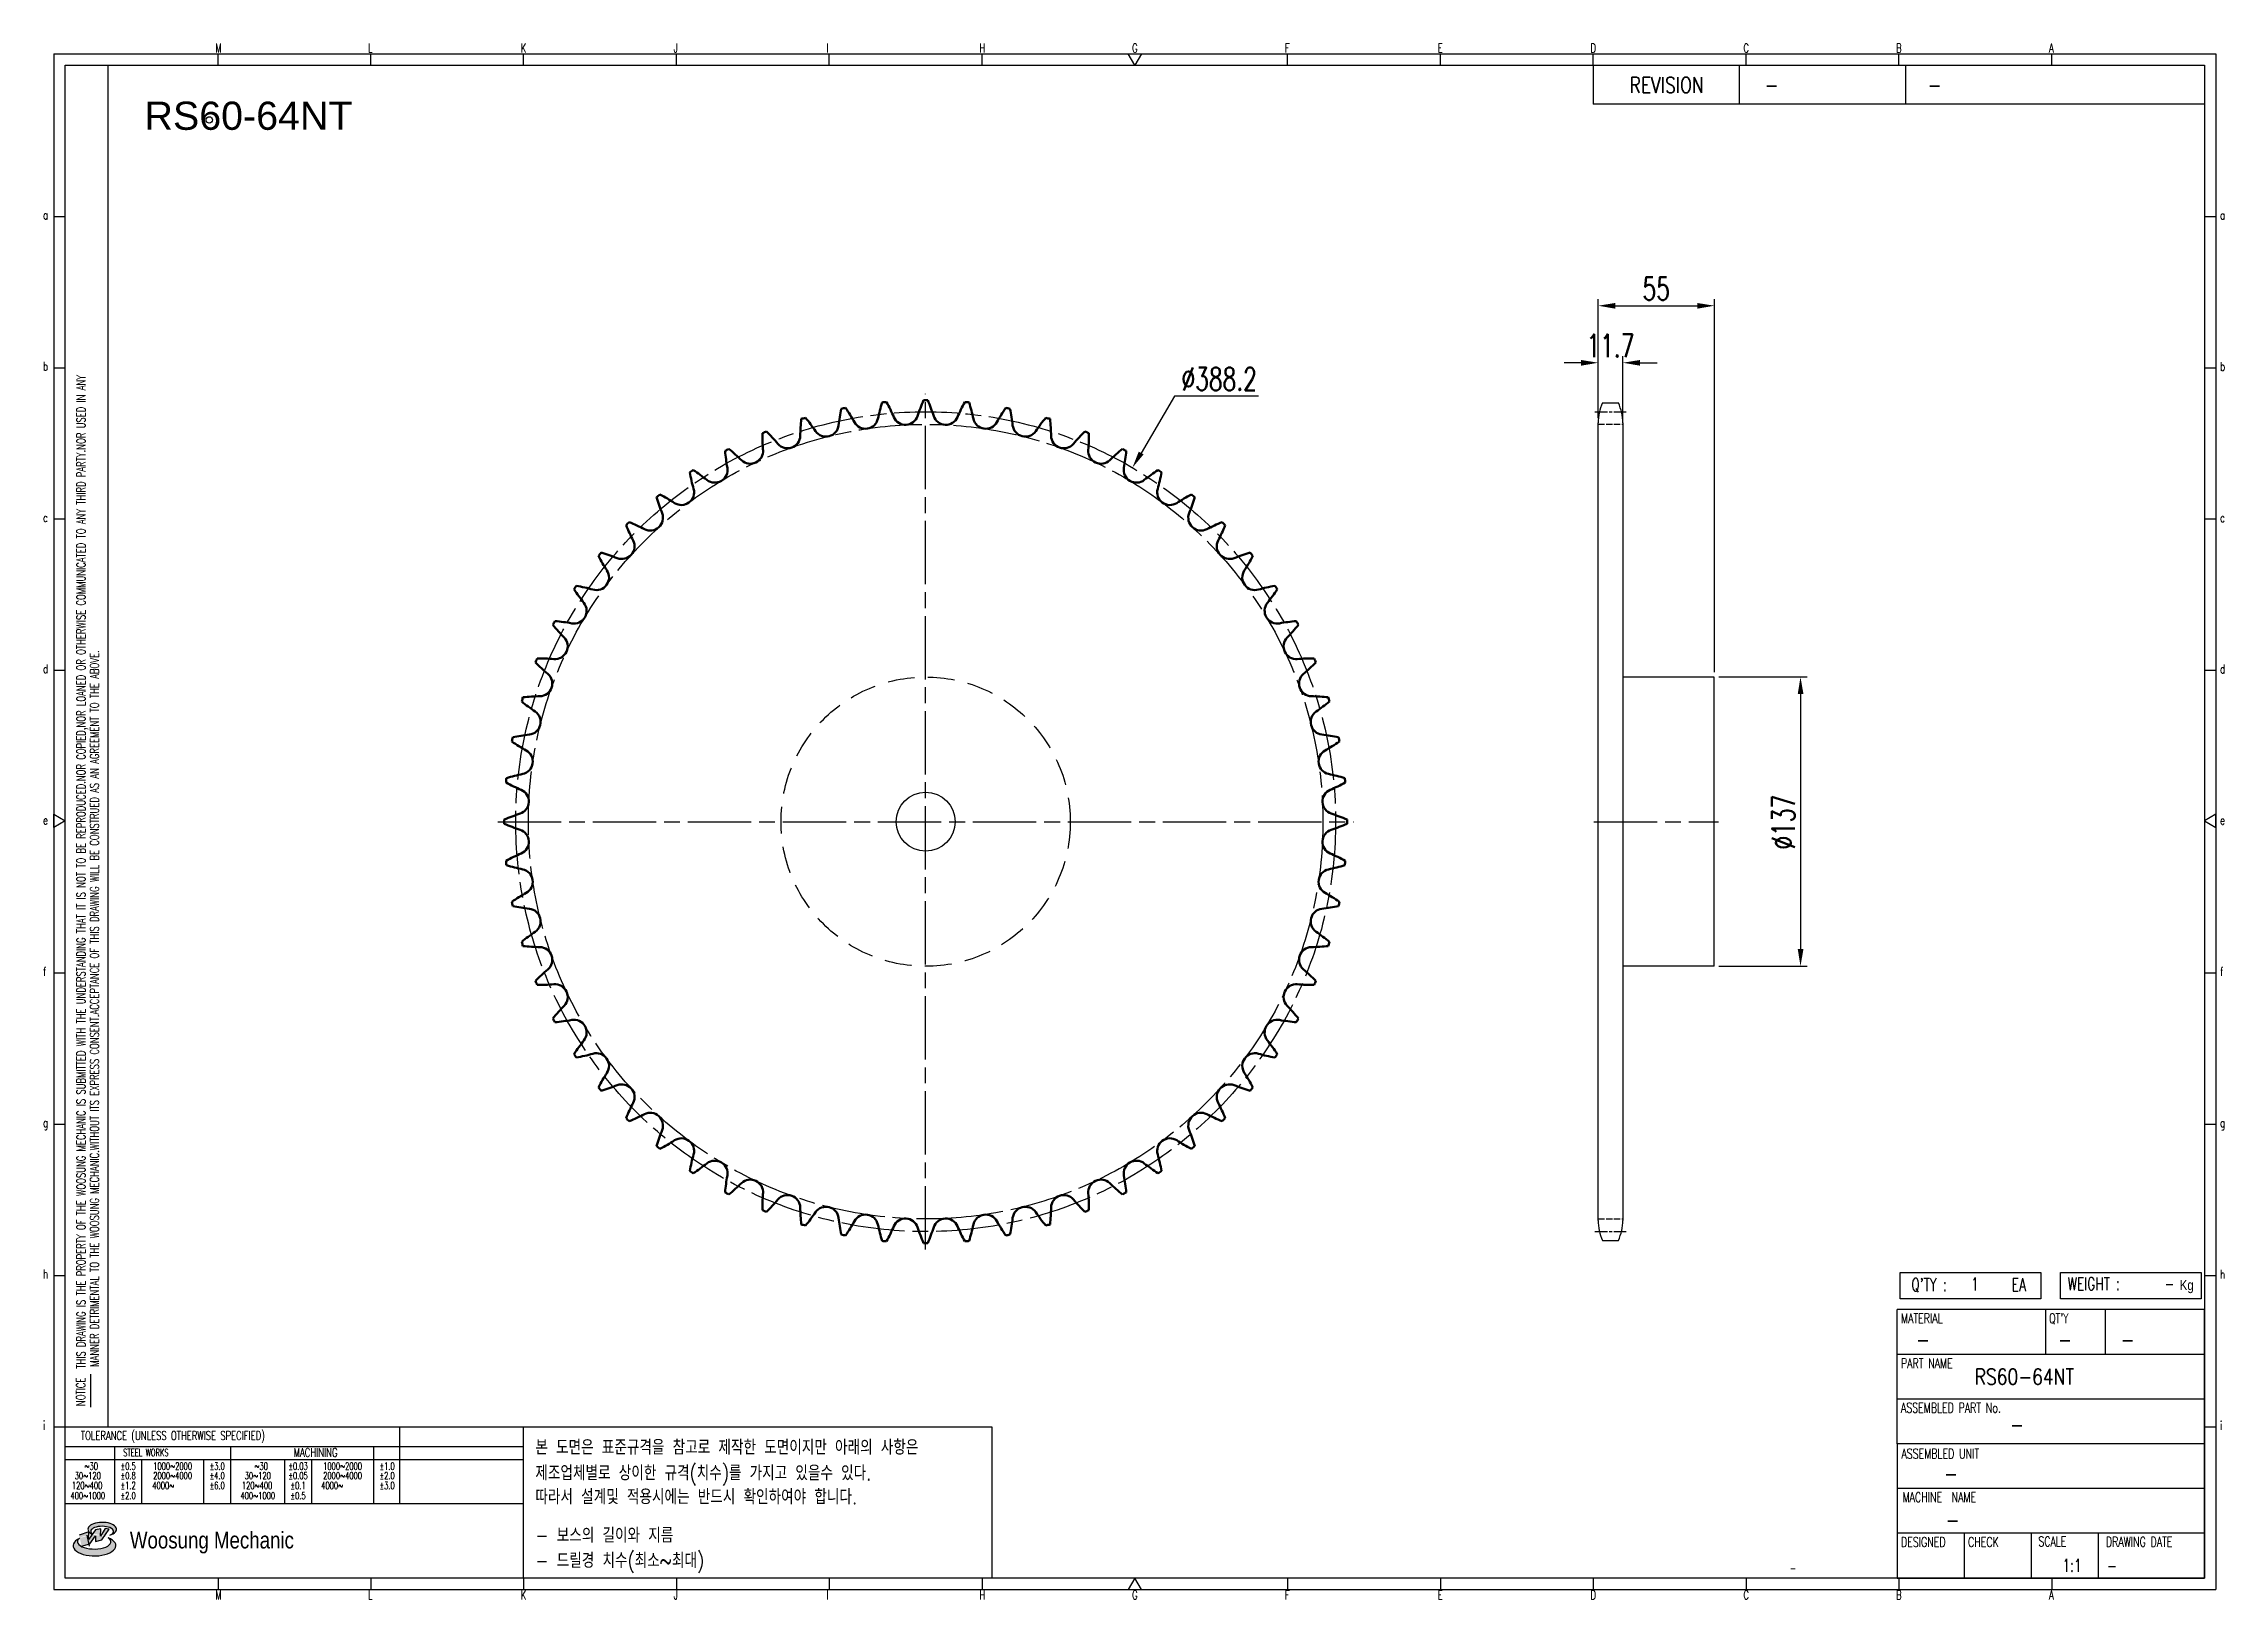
# Model space of a CAD drawing. Header units: millimetres. Extents: x 24038 to 25071, y 27 to 764.
import ezdxf
from ezdxf.enums import TextEntityAlignment as Align

# ---------------------------------------------------------------- set-up
doc = ezdxf.new("R2010")
doc.units = ezdxf.units.MM
for name, pattern in [('AM_ISO02W050', [7.5, 6, -1.5]), ('AM_ISO02W050x2', [3.75, 3, -0.75]), ('AM_ISO08W050', [18, 12, -1.5, 3, -1.5]), ('AM_ISO08W050x2', [9, 6, -0.75, 1.5, -0.75]), ('HIDDEN', [9.525, 6.35, -3.175])]:
    doc.linetypes.add(name, pattern=pattern)
for name, color, linetype, lineweight in [('AM_0N', 7, 'Continuous', 50), ('AM_3N', 6, 'AM_ISO02W050', 25), ('AM_7N', 4, 'AM_ISO08W050', 25)]:
    doc.layers.add(name, color=color, linetype=linetype, lineweight=lineweight)
for name, color, linetype in [('HL', 2, 'HIDDEN'), ('S-DIM', 7, 'Continuous'), ('TITLE', 7, 'Continuous'), ('도면레이아웃', 7, 'Continuous')]:
    doc.layers.add(name, color=color, linetype=linetype)
doc.styles.add('HAN', font='ROMANS.shx', dxfattribs={"width": 0.7, "bigfont": 'whgtxt.shx'})
doc.styles.add('HKD_ST2', font='romans.shx', dxfattribs={"width": 0.7, "height": 4, "bigfont": '@extfont2.shx'})
doc.styles.add('HSG', font='SIMPLEX.shx', dxfattribs={"width": 0.7, "bigfont": 'HSG.shx'})
doc.styles.add('ROMANS', font='romans.shx', dxfattribs={"width": 0.7, "bigfont": 'whgtxt.shx'})
doc.styles.add('SLDTEXTSTYLE4', font='arial.ttf', dxfattribs={"width": 0.8})
doc.styles.get("Standard").update_dxf_attribs({"font": 'arial.ttf'})
doc.dimstyles.new('APP23', dxfattribs={"dimscale": 4.5, "dimtxt": 2.4, "dimasz": 1.8, "dimexe": 0.7, "dimexo": 0.5, "dimgap": 0.6, "dimtad": 1, "dimtoh": 1, "dimdec": 1, "dimrnd": 0.01, "dimzin": 9, "dimdsep": 46, "dimtxsty": 'HSG', "dimcen": 0, "dimclrd": 1, "dimclre": 1, "dimclrt": 256, "dimazin": 2, "dimtp": 1, "dimtm": 1, "dimtfac": 0.5, "dimtdec": 1, "dimtix": 1, "dimtofl": 0, "dimtmove": 0, "dimatfit": 3, "dimfxl": 0, "dimtvp": 1, "dimtolj": 2, "dimlwd": -1, "dimlwe": -1, "dimarcsym": 0})

# ---------------------------------------------------------------- blocks, each defined once
blk = doc.blocks.new('SUYWSHJH')
at = {"layer": '도면레이아웃'}
h = blk.add_hatch(color=10, dxfattribs=at)
h.paths.add_polyline_path([(1.544, 35.177), (1.554, 34.966), (1.779, 35.034), (2.054, 35.422), (1.908, 35.446), (1.728, 35.167), (1.741, 35.439), (1.547, 35.405), (1.292, 35.041), (1.295, 35.33), (0.943, 35.208), (1.03, 34.8), (1.336, 34.885)])
edge = h.paths.add_edge_path()
edge.add_ellipse((1.795, 35.421), major_axis=(-0.53, 0), ratio=0.487785, start_angle=122.36065, end_angle=403.39574)
edge.add_line((1.411, 35.244), (1.419, 35.261))
edge.add_ellipse((1.798, 35.344), major_axis=(-0.423, 0), ratio=0.444396, start_angle=131.58977, end_angle=386.19408, ccw=False)
edge = h.paths.add_edge_path()
edge.add_ellipse((1.512, 34.815), major_axis=(-0.793, 0), ratio=0.480113, start_angle=314.67633, end_angle=590.85213)
edge.add_ellipse((1.501, 34.958), major_axis=(-0.62, 0), ratio=0.43311, start_angle=331.7024, end_angle=574.42495, ccw=False)
for p, q in [((0, 90.118), (80.15, 90.118)), ((0, 90.118), (0, 33.191)), ((6.089, 89.693), (6.089, 90.118)), ((11.753, 89.693), (11.753, 90.118)), ((17.418, 89.693), (17.418, 90.118)), ((23.082, 89.693), (23.082, 90.118)), ((28.746, 89.693), (28.746, 90.118)), ((34.411, 89.693), (34.411, 90.118)), ((45.739, 89.693), (45.739, 90.118)), ((51.404, 89.693), (51.404, 90.118)), ((57.068, 89.693), (57.068, 90.118)), ((62.732, 89.693), (62.732, 90.118)), ((68.397, 89.693), (68.397, 90.118)), ((74.061, 89.693), (74.061, 90.118)), ((80.15, 90.118), (80.15, 33.191)), ((0, 84.085), (0.425, 84.085)), ((79.725, 84.085), (80.15, 84.085)), ((0, 78.478), (0.425, 78.478)), ((79.725, 78.478), (80.15, 78.478)), ((0, 72.87), (0.425, 72.87)), ((79.725, 72.87), (80.15, 72.87)), ((0, 67.262), (0.425, 67.262)), ((79.725, 67.262), (80.15, 67.262)), ((0, 56.047), (0.425, 56.047)), ((79.725, 56.047), (80.15, 56.047)), ((0, 50.439), (0.425, 50.439)), ((79.725, 50.439), (80.15, 50.439)), ((0, 44.832), (0.425, 44.832)), ((79.725, 44.832), (80.15, 44.832)), ((1.377, 39.947), (1.377, 41.174)), ((0, 39.224), (0.425, 39.224)), ((79.725, 39.224), (80.15, 39.224)), ((0, 33.191), (80.15, 33.191)), ((6.089, 33.616), (6.089, 33.191)), ((11.753, 33.616), (11.753, 33.191)), ((17.418, 33.616), (17.418, 33.191)), ((23.082, 33.616), (23.082, 33.191)), ((28.746, 33.616), (28.746, 33.191)), ((34.411, 33.616), (34.411, 33.191)), ((45.739, 33.616), (45.739, 33.191)), ((51.404, 33.616), (51.404, 33.191)), ((57.068, 33.616), (57.068, 33.191)), ((62.732, 33.616), (62.732, 33.191)), ((68.397, 33.616), (68.397, 33.191)), ((74.061, 33.616), (74.061, 33.191))]:
    blk.add_line(p, q)
at = {"color": 2}
for p, q in [((2.017, 39.224), (2.017, 89.693)), ((0.425, 39.224), (17.418, 39.224)), ((12.816, 39.224), (12.816, 36.382)), ((17.418, 33.616), (17.418, 39.224)), ((0.425, 38.487), (17.418, 38.487)), ((0.425, 38.012), (17.418, 38.012)), ((2.257, 38.487), (2.257, 36.382)), ((3.257, 38.012), (3.257, 36.382)), ((5.557, 38.012), (5.557, 36.382)), ((6.557, 38.5), (6.557, 36.382)), ((8.557, 38.012), (8.557, 36.382)), ((9.557, 38.026), (9.557, 36.382)), ((11.857, 38.487), (11.857, 36.382)), ((0.425, 36.382), (17.418, 36.382))]:
    blk.add_line(p, q, dxfattribs=at)
at = {"color": 6, "ltscale": 0.5}
for p, q in [((57.068, 89.693), (57.068, 88.246)), ((62.47, 89.693), (62.47, 88.246)), ((68.635, 89.693), (68.635, 88.246)), ((79.725, 88.246), (57.068, 88.246)), ((68.336, 38.59), (68.336, 43.563)), ((79.725, 43.563), (68.336, 43.563)), ((73.827, 43.563), (73.827, 41.905)), ((76.037, 43.563), (76.037, 41.905)), ((79.725, 38.59), (79.725, 43.563)), ((79.725, 41.905), (68.336, 41.905)), ((79.725, 40.248), (68.336, 40.248)), ((68.336, 38.59), (68.336, 33.616)), ((79.725, 38.59), (68.336, 38.59)), ((79.725, 33.616), (79.725, 38.59)), ((79.725, 36.932), (68.336, 36.932)), ((79.725, 35.274), (68.336, 35.274)), ((70.822, 33.616), (70.822, 35.274)), ((73.309, 33.616), (73.309, 35.274)), ((75.796, 33.616), (75.796, 35.274)), ((68.336, 33.616), (79.725, 33.616))]:
    blk.add_line(p, q, dxfattribs=at)
for points in [[(40.075, 89.693), (39.83, 90.118), (40.32, 90.118)], [(0.425, 89.693), (79.725, 89.693), (79.725, 33.616), (0.425, 33.616)], [(0.425, 61.679), (0, 61.433), (0, 61.924)], [(79.725, 61.679), (80.15, 61.433), (80.15, 61.924)], [(40.075, 33.616), (39.83, 33.191), (40.32, 33.191)]]:
    blk.add_lwpolyline(points, close=True)
at = {"layer": 'TITLE', "color": 20}
for p, q in [((68.449, 43.961), (68.449, 44.936)), ((68.449, 44.936), (73.654, 44.936)), ((73.654, 44.936), (73.654, 43.961)), ((74.39, 43.961), (74.39, 44.936)), ((74.39, 44.936), (79.595, 44.936)), ((79.595, 44.936), (79.595, 43.961)), ((73.654, 43.961), (68.449, 43.961)), ((79.595, 43.961), (74.39, 43.961))]:
    blk.add_line(p, q, dxfattribs=at)
at = {"layer": '도면레이아웃'}
for p, q in [((1.295, 35.33), (0.943, 35.208)), ((1.03, 34.8), (1.336, 34.885)), ((1.224, 35.208), (1.311, 34.8)), ((1.224, 35.208), (1.224, 35.208)), ((1.547, 35.405), (1.292, 35.041)), ((1.292, 35.041), (1.295, 35.33)), ((1.336, 34.885), (1.544, 35.177)), ((1.419, 35.261), (1.411, 35.244)), ((1.544, 35.177), (1.554, 34.966)), ((1.741, 35.439), (1.547, 35.405)), ((1.554, 34.966), (1.779, 35.034)), ((1.908, 35.446), (1.728, 35.167)), ((1.728, 35.167), (1.741, 35.439)), ((1.779, 35.034), (2.054, 35.422)), ((2.054, 35.422), (1.908, 35.446))]:
    blk.add_line(p, q, dxfattribs=at)
for centre, major_axis, ratio, start_param, end_param in [((1.795, 35.421), (-0.53, 0), 0.487785, 2.135596, 7.040584), ((1.512, 34.815), (-0.793, 0), 0.480113, 5.492138, 10.312315), ((1.501, 34.958), (-0.62, 0), 0.43311, 5.789299, 10.025607), ((1.798, 35.344), (-0.423, 0), 0.444396, 2.296675, 6.740358)]:
    blk.add_ellipse(centre, major_axis=major_axis, ratio=ratio, start_param=start_param, end_param=end_param, dxfattribs=at)
at = {"color": 4, "style": 'HKD_ST2', "width": 0.7}
for s, p in [('M', (5.988, 90.164)), ('L', (11.652, 90.164)), ('K', (17.316, 90.164)), ('J', (22.981, 90.164)), ('I', (28.645, 90.164)), ('H', (34.309, 90.164)), ('G', (39.974, 90.164)), ('F', (45.638, 90.164)), ('E', (51.302, 90.164)), ('D', (56.967, 90.164)), ('C', (62.631, 90.164)), ('B', (68.295, 90.164)), ('A', (73.96, 90.164)), ('a', (-0.395, 83.976)), ('a', (80.305, 83.97)), ('b', (-0.395, 78.368)), ('b', (80.305, 78.362)), ('c', (-0.395, 72.76)), ('c', (80.305, 72.754)), ('d', (-0.395, 67.153)), ('d', (80.305, 67.147)), ('e', (-0.395, 61.545)), ('e', (80.305, 61.539)), ('f', (-0.395, 55.937)), ('f', (80.305, 55.931)), ('g', (-0.395, 50.33)), ('g', (80.305, 50.324)), ('h', (-0.395, 44.722)), ('h', (80.305, 44.716)), ('i', (-0.395, 39.114)), ('i', (80.305, 39.108)), ('M', (5.988, 32.824)), ('L', (11.652, 32.824)), ('K', (17.316, 32.824)), ('J', (22.981, 32.824)), ('I', (28.645, 32.824)), ('H', (34.309, 32.824)), ('G', (39.974, 32.824)), ('F', (45.638, 32.824)), ('E', (51.302, 32.824)), ('D', (56.967, 32.824)), ('C', (62.631, 32.824)), ('B', (68.295, 32.824)), ('A', (73.96, 32.824))]:
    blk.add_text(s, height=0.326, dxfattribs=at).set_placement(p)
for s, height, style, width, p in [('REVISION', 0.5806, 'HAN', 0.8, (58.415, 88.664)), ('-', 0.581, 'HAN', 0.8, (63.426, 88.664)), ('-', 0.581, 'HAN', 0.8, (69.468, 88.664)), ("Q'TY : ", 0.4746, 'HKD_ST2', 0.7, (68.857, 44.253)), ('1', 0.475, 'HKD_ST2', 0.7, (71.071, 44.275)), ('EA', 0.4746, 'HKD_ST2', 0.7, (72.578, 44.253)), ('WEIGHT : ', 0.4746, 'HKD_ST2', 0.7, (74.65, 44.286)), ('-', 0.581, 'HAN', 0.8, (69.029, 42.157)), ('-', 0.581, 'HAN', 0.8, (74.289, 42.157)), ('-', 0.581, 'HAN', 0.8, (76.623, 42.157)), ('-', 0.581, 'HAN', 0.8, (72.515, 39.013)), ('-', 0.581, 'HAN', 0.8, (70.067, 37.189)), ('-', 0.581, 'HAN', 0.8, (70.126, 35.48)), ('1:1', 0.4746, 'HKD_ST2', 0.7, (74.458, 33.848)), ('-', 0.475, 'HKD_ST2', 0.7, (76.112, 33.837))]:
    blk.add_text(s, height=height, dxfattribs=dict(style=style, width=width)).set_placement(p)
at = {"color": 6, "style": 'HKD_ST2', "width": 0.7}
for s, p in [(' THIS DRAWING IS THE PROPERTY OF THE WOOSUNG MECHANIC IS SUBMITTED WITH THE UNDERSTANDING THAT IT IS NOT TO BE REPRODUCED.NOR COPIED,NOR LOANED OR OTHERWISE COMMUNICATED TO ANY THIRD PARTY.NOR USED IN ANY', (1.173, 41.217)), ('MANNER DETRIMENTAL TO THE WOOSUNG MECHANIC.WITHOUT ITS EXPRESS CONSENT.ACCEPTANCE OF THIS DRAWING WILL BE CONSTRUED AS AN AGREEMENT TO THE ABOVE.', (1.672, 41.447))]:
    blk.add_text(s, height=0.326266, rotation=90, dxfattribs=at).set_placement(p)
at = {"style": 'HKD_ST2', "width": 0.7}
blk.add_text('-', height=0.475, dxfattribs=at).set_placement((78.613, 44.286), align=Align.RIGHT)
at = {"color": 4, "style": 'HKD_ST2', "width": 0.7}
for s, height, p in [('MATERIAL', 0.3651, (68.474, 43.425)), ("QT'Y", 0.3651, (73.965, 43.425)), ('PART NAME', 0.3651, (68.474, 41.756)), ('ASSEMBLED PART No.', 0.36511, (68.474, 40.109)), ('ASSEMBLED UNIT', 0.36511, (68.49, 38.408)), ('MACHINE  NAME', 0.36511, (68.532, 36.794)), ('DESIGNED', 0.3651, (68.474, 35.136)), ('CHECK', 0.3651, (70.961, 35.136)), ('SCALE', 0.3651, (73.566, 35.153)), ('DRAWING DATE', 0.36511, (76.071, 35.141))]:
    blk.add_text(s, height=height, dxfattribs=at).set_placement(p, align=Align.TOP_LEFT)
at = {"style": 'HKD_ST2', "width": 0.7}
blk.add_text('NOTICE', height=0.3263, rotation=90, dxfattribs=at).set_placement((1.163, 39.988))
for s, height, style, width, p in [('TOLERANCE (UNLESS OTHERWISE SPECIFIED)', 0.32627, 'HKD_ST2', 0.7, (4.417, 38.896)), ('-', 0.326, 'ROMANS', 0.65, (64.469, 33.975))]:
    blk.add_text(s, height=height, dxfattribs=dict(style=style, width=width)).set_placement(p, align=Align.MIDDLE_CENTER)
at = {"color": 4, "style": 'HKD_ST2', "width": 0.7}
for s, height, p in [('STEEL WORKS', 0.26101, (3.416, 38.268)), ('MACHINING', 0.3263, (9.707, 38.27)), ('%%P0.5', 0.261, (2.757, 37.762)), ('%%P0.8', 0.261, (2.757, 37.411)), ('%%P3.0', 0.261, (6.057, 37.762)), ('%%P4.0', 0.261, (6.057, 37.411)), ('%%P0.03', 0.261, (9.057, 37.762)), ('%%P0.05', 0.261, (9.057, 37.411)), ('%%P1.0', 0.261, (12.357, 37.762)), ('%%P2.0', 0.261, (12.357, 37.411)), ('%%P1.2', 0.261, (2.757, 37.045)), ('%%P2.0', 0.261, (2.757, 36.67)), ('%%P6.0', 0.261, (6.057, 37.045)), ('%%P0.1', 0.261, (9.057, 37.045)), ('%%P0.5', 0.261, (9.057, 36.67)), ('%%P3.0', 0.261, (12.357, 37.045))]:
    blk.add_text(s, height=height, dxfattribs=at).set_placement(p, align=Align.MIDDLE)
for s, height, p in [('30%%126120', 0.261, (1.263, 37.411)), ('%%12630', 0.261, (1.389, 37.762)), ('2000%%1264000', 0.26101, (4.407, 37.411)), ('1000%%1262000', 0.26101, (4.407, 37.762)), ('30%%126120', 0.261, (7.563, 37.411)), ('%%12630', 0.261, (7.689, 37.762)), ('2000%%1264000', 0.26101, (10.707, 37.411)), ('1000%%1262000', 0.26101, (10.707, 37.762)), ('400%%1261000', 0.26101, (1.263, 36.67)), ('120%%126400', 0.26101, (1.237, 37.045)), ('4000%%126', 0.261, (4.061, 37.045)), ('400%%1261000', 0.26101, (7.563, 36.67)), ('120%%126400', 0.26101, (7.537, 37.045)), ('4000%%126', 0.261, (10.321, 37.045))]:
    blk.add_text(s, height=height, dxfattribs=at).set_placement(p, align=Align.MIDDLE_CENTER)
at = {"color": 1, "style": 'SLDTEXTSTYLE4', "width": 0.8}
blk.add_text('Woosung Mechanic', height=0.61957, dxfattribs=at).set_placement((2.822, 34.711))
at = {"layer": 'TITLE', "width": 0.8}
blk.add_text('Kg', height=0.3789, dxfattribs=at).set_placement((78.807, 44.286))
blk = doc.blocks.new('*D2')
at = {"layer": 'Defpoints', "color": 0, "transparency": 16777216}
for p in [(24553.7, 562.9), (24357.8, 227.7)]:
    blk.add_point(p, dxfattribs=at)
at = {"layer": 'S-DIM', "color": 1, "transparency": 16777216}
for p, q in [((24573.6, 596.8), (24557.8, 569.8)), ((24613.4, 596.8), (24573.6, 596.8))]:
    blk.add_line(p, q, dxfattribs=at)
blk.add_solid([(24556.7, 570.5), (24559, 569.2), (24553.7, 562.9)], dxfattribs=at)
at = {"layer": 'S-DIM', "transparency": 16777216, "insert": (24594.8, 604.9), "char_height": 10.8, "attachment_point": 5, "style": 'HSG'}
blk.add_mtext('\\A2;∅388.2', dxfattribs=at)
blk = doc.blocks.new('*D3')
at = {"layer": 'Defpoints', "color": 0, "transparency": 16777216}
for p in [(24786, 612.6), (24774.3, 584.1), (24786, 583.4)]:
    blk.add_point(p, dxfattribs=at)
at = {"layer": 'S-DIM', "color": 1, "transparency": 16777216}
for p, q in [((24766.2, 612.6), (24758.1, 612.6)), ((24774.3, 586.3), (24774.3, 615.7)), ((24786, 585.7), (24786, 615.7)), ((24794.1, 612.6), (24802.2, 612.6))]:
    blk.add_line(p, q, dxfattribs=at)
for points in [[(24766.2, 613.9), (24766.2, 611.2), (24774.3, 612.6)], [(24794.1, 613.9), (24794.1, 611.2), (24786, 612.6)]]:
    blk.add_solid(points, dxfattribs=at)
at = {"layer": 'S-DIM', "transparency": 16777216, "insert": (24780.1, 620.7), "char_height": 10.8, "attachment_point": 5, "style": 'HSG'}
blk.add_mtext('\\A2;11.7', dxfattribs=at)
blk = doc.blocks.new('*D4')
at = {"layer": 'Defpoints', "color": 0, "transparency": 16777216}
for p in [(24829.3, 639.6), (24774.3, 584.1), (24829.3, 463.8)]:
    blk.add_point(p, dxfattribs=at)
at = {"layer": 'S-DIM', "color": 1, "transparency": 16777216}
for p, q in [((24774.3, 586.3), (24774.3, 642.7)), ((24829.3, 466), (24829.3, 642.7)), ((24782.4, 639.6), (24821.2, 639.6))]:
    blk.add_line(p, q, dxfattribs=at)
for points in [[(24782.4, 640.9), (24782.4, 638.2), (24774.3, 639.6)], [(24821.2, 640.9), (24821.2, 638.2), (24829.3, 639.6)]]:
    blk.add_solid(points, dxfattribs=at)
at = {"layer": 'S-DIM', "transparency": 16777216, "insert": (24801.8, 647.7), "char_height": 10.8, "attachment_point": 5, "style": 'HSG'}
blk.add_mtext('\\A2;55', dxfattribs=at)
blk = doc.blocks.new('*D5')
at = {"layer": 'Defpoints', "color": 0, "transparency": 16777216}
for p in [(24829.3, 463.8), (24829.3, 326.8), (24870.1, 326.8)]:
    blk.add_point(p, dxfattribs=at)
at = {"layer": 'S-DIM', "color": 1, "transparency": 16777216}
for p, q in [((24831.5, 463.8), (24873.3, 463.8)), ((24870.1, 455.7), (24870.1, 334.9)), ((24831.5, 326.8), (24873.3, 326.8))]:
    blk.add_line(p, q, dxfattribs=at)
for points in [[(24868.8, 455.7), (24871.5, 455.7), (24870.1, 463.8)], [(24868.8, 334.9), (24871.5, 334.9), (24870.1, 326.8)]]:
    blk.add_solid(points, dxfattribs=at)
at = {"layer": 'S-DIM', "transparency": 16777216, "insert": (24862, 395), "char_height": 10.8, "attachment_point": 5, "rotation": 90, "style": 'HSG'}
blk.add_mtext('\\A2;%%c137', dxfattribs=at)

msp = doc.modelspace()

# ---------------------------------------------------------------- linework, layer by layer
for p, q in [((24776.34, 593.59), (24783.87, 593.59)), ((24774.25, 206.44), (24774.25, 584.09)), ((24785.95, 584.09), (24785.95, 206.44)), ((24829.25, 463.76), (24785.95, 463.76)), ((24829.25, 326.76), (24829.25, 463.76)), ((24829.25, 326.76), (24785.95, 326.76)), ((24776.34, 196.94), (24783.87, 196.94))]:
    msp.add_line(p, q)
at = {"color": 4}
msp.add_lwpolyline([(24265.38, 108.73), (24487.18, 108.73), (24487.18, 37.08), (24265.38, 37.08)], close=True, dxfattribs=at)
for centre, radius in [((24116.51, 727.56), 1.54), ((24455.78, 395.26), 14)]:
    msp.add_circle(centre, radius)
for centre, start, end in [((24796.95, 584.09), 155.25994, 180), ((24763.25, 584.09), 0, 24.74006), ((24796.95, 206.44), 180, 204.74006), ((24763.25, 206.44), 335.25994, 0)]:
    msp.add_arc(centre, 22.7, start, end)
at = {"layer": 'AM_0N'}
for centre, radius, start, end in [((24508.26, 572.02), 94.33, 168.49961, 173.35937), ((24455.78, 395.26), 199.6, 100.95531, 101.54469), ((24339.64, 538.48), 94.33, 29.14062, 34.00039), ((24525.34, 566.02), 94.33, 162.87461, 167.73437), ((24455.78, 395.26), 199.6, 95.33031, 95.91969), ((24354.24, 549.17), 94.33, 23.51562, 28.37539), ((24541.74, 558.38), 94.33, 157.24961, 162.10937), ((24455.78, 395.26), 199.6, 89.70531, 90.29469), ((24369.82, 558.38), 94.33, 17.89063, 22.75039), ((24557.31, 549.17), 94.33, 151.62461, 156.48438), ((24455.78, 395.26), 199.6, 84.08031, 84.66969), ((24386.22, 566.02), 94.33, 12.26563, 17.12539), ((24571.91, 538.48), 94.33, 145.99961, 150.85938), ((24455.78, 395.26), 199.6, 78.45531, 79.04469), ((24403.29, 572.02), 94.33, 6.64063, 11.50039), ((24455.78, 395.26), 199.6, 112.20531, 112.79469), ((24472.77, 578.86), 94.33, 179.74961, 184.60937), ((24313.94, 513.07), 94.33, 40.39063, 45.25039), ((24490.69, 576.31), 94.33, 174.12461, 178.98438), ((24455.78, 395.26), 199.6, 106.58031, 107.16969), ((24326.17, 526.41), 94.33, 34.76562, 39.62539), ((24408.6, 583.62), 6.01, 214.76562, 353.35937), ((24427.29, 587.34), 6.01, 209.14062, 347.73437), ((24446.25, 589.21), 6.01, 203.51562, 342.10937), ((24465.31, 589.21), 6.01, 197.89063, 336.48438), ((24484.27, 587.34), 6.01, 192.26563, 330.85938), ((24502.96, 583.62), 6.01, 186.64063, 325.23438), ((24585.39, 526.41), 94.33, 140.37461, 145.23438), ((24455.78, 395.26), 199.6, 72.83031, 73.41969), ((24420.87, 576.31), 94.33, 1.01562, 5.87539), ((24597.62, 513.07), 94.33, 134.74961, 139.60937), ((24455.78, 395.26), 199.6, 67.20531, 67.79469), ((24438.78, 578.86), 94.33, 355.39063, 0.25039), ((24455.78, 395.26), 199.6, 117.83031, 118.41969), ((24454.69, 579.64), 94.33, 185.37461, 190.23437), ((24303.07, 498.6), 94.33, 46.01562, 50.87539), ((24372.76, 570.8), 6.01, 226.01562, 4.60937), ((24390.36, 578.09), 6.01, 220.39063, 358.98438), ((24521.19, 578.09), 6.01, 181.01562, 319.60937), ((24538.8, 570.8), 6.01, 175.39063, 313.98438), ((24608.48, 498.6), 94.33, 129.12461, 133.98438), ((24455.78, 395.26), 199.6, 61.58031, 62.16969), ((24456.86, 579.64), 94.33, 349.76563, 354.62539), ((24455.78, 395.26), 199.6, 123.45531, 124.04469), ((24436.63, 578.65), 94.33, 190.99961, 195.85938), ((24293.68, 483.13), 94.33, 51.64063, 56.50039), ((24355.95, 561.82), 6.01, 231.64063, 10.23437), ((24555.61, 561.82), 6.01, 169.76563, 308.35937), ((24617.88, 483.13), 94.33, 123.49961, 128.35937), ((24474.93, 578.65), 94.33, 344.14062, 349.00039), ((24455.78, 395.26), 199.6, 55.95531, 56.54469), ((24455.78, 395.26), 199.6, 129.08031, 129.66969), ((24418.74, 575.89), 94.33, 196.62461, 201.48438), ((24285.85, 466.82), 94.33, 57.26563, 62.12539), ((24340.11, 551.23), 6.01, 237.26563, 15.85938), ((24571.45, 551.23), 6.01, 164.14062, 302.73437), ((24625.71, 466.82), 94.33, 117.87461, 122.73437), ((24492.81, 575.89), 94.33, 338.51562, 343.37539), ((24455.78, 395.26), 199.6, 50.33031, 50.91969), ((24455.78, 395.26), 199.6, 134.70531, 135.29469), ((24279.65, 449.82), 94.33, 62.89063, 67.75039), ((24325.37, 539.14), 6.01, 242.89063, 21.48438), ((24586.18, 539.14), 6.01, 158.51562, 297.10937), ((24631.91, 449.82), 94.33, 112.24961, 117.10937), ((24455.78, 395.26), 199.6, 44.70531, 45.29469), ((24311.9, 525.67), 6.01, 248.51562, 27.10937), ((24401.22, 571.39), 94.33, 202.24961, 207.10937), ((24599.65, 525.67), 6.01, 152.89063, 291.48438), ((24510.34, 571.39), 94.33, 332.89063, 337.75039), ((24455.78, 395.26), 199.6, 140.33031, 140.91969), ((24384.22, 565.19), 94.33, 207.87461, 212.73437), ((24275.15, 432.3), 94.33, 68.51562, 73.37539), ((24636.4, 432.3), 94.33, 106.62461, 111.48438), ((24527.34, 565.19), 94.33, 327.26563, 332.12539), ((24455.78, 395.26), 199.6, 39.08031, 39.66969), ((24455.78, 395.26), 199.6, 145.95531, 146.54469), ((24272.39, 414.41), 94.33, 74.14063, 79.00039), ((24299.81, 510.94), 6.01, 254.14063, 32.73437), ((24611.74, 510.94), 6.01, 147.26563, 285.85937), ((24639.16, 414.41), 94.33, 100.99961, 105.85937), ((24455.78, 395.26), 199.6, 33.45531, 34.04469), ((24289.22, 495.09), 6.01, 259.76562, 38.35937), ((24367.91, 557.36), 94.33, 213.49961, 218.35937), ((24622.33, 495.09), 6.01, 141.64063, 280.23438), ((24543.65, 557.36), 94.33, 321.64063, 326.50039), ((24455.78, 395.26), 199.6, 151.58031, 152.16969), ((24352.44, 547.97), 94.33, 219.12461, 223.98438), ((24271.4, 396.35), 94.33, 79.76562, 84.62539), ((24640.16, 396.35), 94.33, 95.37461, 100.23438), ((24559.11, 547.97), 94.33, 316.01562, 320.87539), ((24455.78, 395.26), 199.6, 27.83031, 28.41969), ((24280.24, 478.28), 6.01, 265.39063, 43.98438), ((24631.31, 478.28), 6.01, 136.01562, 274.60937), ((24455.78, 395.26), 199.6, 157.20531, 157.79469), ((24337.97, 537.1), 94.33, 224.74961, 229.60937), ((24272.18, 378.27), 94.33, 85.39063, 90.25039), ((24272.95, 460.68), 6.01, 271.01563, 49.60937), ((24639.38, 378.27), 94.33, 89.74961, 94.60937), ((24638.61, 460.68), 6.01, 130.39063, 268.98437), ((24573.58, 537.1), 94.33, 310.39063, 315.25039), ((24455.78, 395.26), 199.6, 22.20531, 22.79469), ((24274.73, 360.35), 94.33, 91.01563, 95.87539), ((24636.83, 360.35), 94.33, 84.12461, 88.98437), ((24455.78, 395.26), 199.6, 162.83031, 163.41969), ((24324.63, 524.87), 94.33, 230.37461, 235.23437), ((24267.42, 442.44), 6.01, 276.64063, 55.23437), ((24644.14, 442.44), 6.01, 124.76563, 263.35937), ((24586.92, 524.87), 94.33, 304.76563, 309.62539), ((24455.78, 395.26), 199.6, 16.58031, 17.16969), ((24455.78, 395.26), 199.6, 168.45531, 169.04469), ((24279.02, 342.78), 94.33, 96.64063, 101.50039), ((24632.53, 342.78), 94.33, 78.49961, 83.35937), ((24455.78, 395.26), 199.6, 10.95531, 11.54469), ((24312.56, 511.4), 94.33, 235.99961, 240.85937), ((24263.7, 423.75), 6.01, 282.26562, 60.85937), ((24647.86, 423.75), 6.01, 119.14063, 257.73438), ((24598.99, 511.4), 94.33, 299.14063, 304.00039), ((24455.78, 395.26), 199.6, 174.08031, 174.66969), ((24301.87, 496.8), 94.33, 241.62461, 246.48437), ((24285.02, 325.7), 94.33, 102.26562, 107.12539), ((24626.54, 325.7), 94.33, 72.87461, 77.73438), ((24609.69, 496.8), 94.33, 293.51563, 298.37539), ((24455.78, 395.26), 199.6, 5.33031, 5.91969), ((24261.83, 404.79), 6.01, 287.89063, 66.48437), ((24649.72, 404.79), 6.01, 113.51563, 252.10937), ((24292.66, 309.3), 94.33, 107.89063, 112.75039), ((24455.78, 395.26), 199.6, 179.70531, 180.29469), ((24292.66, 481.22), 94.33, 247.24961, 252.10937), ((24618.9, 309.3), 94.33, 67.24961, 72.10937), ((24618.9, 481.22), 94.33, 287.89063, 292.75039), ((24455.78, 395.26), 199.6, 359.70531, 0.29469), ((24261.83, 385.73), 6.01, 293.51563, 72.10937), ((24649.72, 385.73), 6.01, 107.89063, 246.48437), ((24301.87, 293.73), 94.33, 113.51563, 118.37539), ((24455.78, 395.26), 199.6, 185.33031, 185.91969), ((24285.02, 464.82), 94.33, 252.87461, 257.73438), ((24263.7, 366.77), 6.01, 299.14063, 77.73438), ((24647.86, 366.77), 6.01, 102.26562, 240.85937), ((24626.54, 464.82), 94.33, 282.26562, 287.12539), ((24609.69, 293.73), 94.33, 61.62461, 66.48437), ((24455.78, 395.26), 199.6, 354.08031, 354.66969), ((24312.56, 279.13), 94.33, 119.14063, 124.00039), ((24598.99, 279.13), 94.33, 55.99961, 60.85937), ((24455.78, 395.26), 199.6, 190.95531, 191.54469), ((24279.02, 447.75), 94.33, 258.49961, 263.35937), ((24267.42, 348.08), 6.01, 304.76563, 83.35937), ((24644.14, 348.08), 6.01, 96.64063, 235.23437), ((24632.53, 447.75), 94.33, 276.64063, 281.50039), ((24455.78, 395.26), 199.6, 348.45531, 349.04469), ((24324.63, 265.65), 94.33, 124.76563, 129.62539), ((24586.92, 265.65), 94.33, 50.37461, 55.23437), ((24455.78, 395.26), 199.6, 196.58031, 197.16969), ((24274.73, 430.17), 94.33, 264.12461, 268.98437), ((24272.95, 329.85), 6.01, 310.39063, 88.98437), ((24638.61, 329.85), 6.01, 91.01563, 229.60937), ((24636.83, 430.17), 94.33, 271.01563, 275.87539), ((24455.78, 395.26), 199.6, 342.83031, 343.41969), ((24337.97, 253.42), 94.33, 130.39063, 135.25039), ((24573.58, 253.42), 94.33, 44.74961, 49.60937), ((24455.78, 395.26), 199.6, 202.20531, 202.79469), ((24272.18, 412.26), 94.33, 269.74961, 274.60937), ((24280.24, 312.24), 6.01, 316.01562, 94.60937), ((24631.31, 312.24), 6.01, 85.39063, 223.98438), ((24639.38, 412.26), 94.33, 265.39063, 270.25039), ((24455.78, 395.26), 199.6, 337.20531, 337.79469), ((24352.44, 242.56), 94.33, 136.01562, 140.87539), ((24455.78, 395.26), 199.6, 207.83031, 208.41969), ((24271.4, 394.18), 94.33, 275.37461, 280.23438), ((24289.22, 295.43), 6.01, 321.64063, 100.23438), ((24622.33, 295.43), 6.01, 79.76562, 218.35937), ((24640.16, 394.18), 94.33, 259.76562, 264.62539), ((24559.11, 242.56), 94.33, 39.12461, 43.98438), ((24455.78, 395.26), 199.6, 331.58031, 332.16969), ((24367.91, 233.16), 94.33, 141.64063, 146.50039), ((24543.65, 233.16), 94.33, 33.49961, 38.35937), ((24455.78, 395.26), 199.6, 213.45531, 214.04469), ((24272.39, 376.11), 94.33, 280.99961, 285.85937), ((24299.81, 279.59), 6.01, 327.26563, 105.85937), ((24611.74, 279.59), 6.01, 74.14063, 212.73437), ((24639.16, 376.11), 94.33, 254.14063, 259.00039), ((24455.78, 395.26), 199.6, 325.95531, 326.54469), ((24384.22, 225.33), 94.33, 147.26563, 152.12539), ((24455.78, 395.26), 199.6, 219.08031, 219.66969), ((24275.15, 358.23), 94.33, 286.62461, 291.48438), ((24311.9, 264.86), 6.01, 332.89063, 111.48438), ((24599.65, 264.86), 6.01, 68.51562, 207.10937), ((24636.4, 358.23), 94.33, 248.51562, 253.37539), ((24527.34, 225.33), 94.33, 27.87461, 32.73437), ((24455.78, 395.26), 199.6, 320.33031, 320.91969), ((24401.22, 219.14), 94.33, 152.89063, 157.75039), ((24510.34, 219.14), 94.33, 22.24961, 27.10937), ((24455.78, 395.26), 199.6, 224.70531, 225.29469), ((24279.65, 340.7), 94.33, 292.24961, 297.10937), ((24325.37, 251.39), 6.01, 338.51562, 117.10937), ((24418.74, 214.64), 94.33, 158.51562, 163.37539), ((24586.18, 251.39), 6.01, 62.89063, 201.48438), ((24492.81, 214.64), 94.33, 16.62461, 21.48438), ((24631.91, 340.7), 94.33, 242.89063, 247.75039), ((24455.78, 395.26), 199.6, 314.70531, 315.29469), ((24455.78, 395.26), 199.6, 230.33031, 230.91969), ((24285.85, 323.7), 94.33, 297.87461, 302.73437), ((24340.11, 239.3), 6.01, 344.14062, 122.73437), ((24436.63, 211.88), 94.33, 164.14062, 169.00039), ((24571.45, 239.3), 6.01, 57.26563, 195.85938), ((24474.93, 211.88), 94.33, 10.99961, 15.85938), ((24625.71, 323.7), 94.33, 237.26563, 242.12539), ((24455.78, 395.26), 199.6, 309.08031, 309.66969), ((24455.78, 395.26), 199.6, 235.95531, 236.54469), ((24293.68, 307.39), 94.33, 303.49961, 308.35937), ((24355.95, 228.71), 6.01, 349.76563, 128.35937), ((24454.69, 210.88), 94.33, 169.76563, 174.62539), ((24555.61, 228.71), 6.01, 51.64063, 190.23437), ((24456.86, 210.88), 94.33, 5.37461, 10.23437), ((24617.88, 307.39), 94.33, 231.64063, 236.50039), ((24455.78, 395.26), 199.6, 303.45531, 304.04469), ((24455.78, 395.26), 199.6, 241.58031, 242.16969), ((24303.07, 291.93), 94.33, 309.12461, 313.98438), ((24372.76, 219.73), 6.01, 355.39063, 133.98438), ((24472.77, 211.66), 94.33, 175.39063, 180.25039), ((24390.36, 212.43), 6.01, 1.01562, 139.60937), ((24521.19, 212.43), 6.01, 40.39063, 178.98438), ((24538.8, 219.73), 6.01, 46.01562, 184.60937), ((24438.78, 211.66), 94.33, 359.74961, 4.60937), ((24608.48, 291.93), 94.33, 226.01562, 230.87539), ((24455.78, 395.26), 199.6, 297.83031, 298.41969), ((24455.78, 395.26), 199.6, 247.20531, 247.79469), ((24313.94, 277.46), 94.33, 314.74961, 319.60937), ((24490.69, 214.21), 94.33, 181.01562, 185.87539), ((24326.17, 264.12), 94.33, 320.37461, 325.23438), ((24408.6, 206.9), 6.01, 6.64063, 145.23438), ((24508.26, 218.51), 94.33, 186.64063, 191.50039), ((24427.29, 203.19), 6.01, 12.26563, 150.85938), ((24446.25, 201.32), 6.01, 17.89063, 156.48438), ((24465.31, 201.32), 6.01, 23.51562, 162.10937), ((24484.27, 203.19), 6.01, 29.14062, 167.73437), ((24403.29, 218.51), 94.33, 348.49961, 353.35937), ((24502.96, 206.9), 6.01, 34.76562, 173.35937), ((24585.39, 264.12), 94.33, 214.76562, 219.62539), ((24420.87, 214.21), 94.33, 354.12461, 358.98438), ((24597.62, 277.46), 94.33, 220.39063, 225.25039), ((24455.78, 395.26), 199.6, 292.20531, 292.79469), ((24455.78, 395.26), 199.6, 252.83031, 253.41969), ((24455.78, 395.26), 199.6, 258.45531, 259.04469), ((24339.64, 252.05), 94.33, 325.99961, 330.85938), ((24525.34, 224.5), 94.33, 192.26563, 197.12539), ((24455.78, 395.26), 199.6, 264.08031, 264.66969), ((24354.24, 241.35), 94.33, 331.62461, 336.48438), ((24541.74, 232.14), 94.33, 197.89063, 202.75039), ((24369.82, 232.14), 94.33, 337.24961, 342.10937), ((24557.31, 241.35), 94.33, 203.51562, 208.37539), ((24455.78, 395.26), 199.6, 275.33031, 275.91969), ((24386.22, 224.5), 94.33, 342.87461, 347.73437), ((24571.91, 252.05), 94.33, 209.14062, 214.00039), ((24455.78, 395.26), 199.6, 280.95531, 281.54469), ((24455.78, 395.26), 199.6, 286.58031, 287.16969), ((24455.78, 395.26), 199.6, 269.70531, 270.29469)]:
    msp.add_arc(centre, radius, start, end, dxfattribs=at)
at = {"layer": 'AM_3N', "linetype": 'AM_ISO02W050x2'}
for p, q in [((24774.25, 583.43), (24785.95, 583.43)), ((24774.25, 207.1), (24785.95, 207.1))]:
    msp.add_line(p, q, dxfattribs=at)
at = {"layer": 'AM_7N', "linetype": 'AM_ISO08W050x2', "ltscale": 5}
for p, q in [((24455.78, 192.66), (24455.78, 597.86)), ((24253.18, 395.26), (24658.38, 395.26)), ((24772.25, 395.26), (24831.25, 395.26))]:
    msp.add_line(p, q, dxfattribs=at)
at = {"layer": 'AM_7N', "linetype": 'AM_ISO08W050x2'}
for p, q in [((24772.69, 589.38), (24787.52, 589.38)), ((24772.69, 201.14), (24787.52, 201.14))]:
    msp.add_line(p, q, dxfattribs=at)
at = {"layer": 'AM_7N', "linetype": 'AM_ISO08W050x2', "ltscale": 5}
for radius in [194.12, 188.16]:
    msp.add_circle((24455.78, 395.26), radius, dxfattribs=at)
at = {"layer": 'HL', "ltscale": 2}
msp.add_circle((24455.78, 395.26), 68.5, dxfattribs=at)

# ---------------------------------------------------------------- block references
at = {"xscale": 12.7763211407858, "yscale": 12.7763211407858, "zscale": 12.7763211407858}
msp.add_blockref('SUYWSHJH', (24042.85, -392.41), dxfattribs=at)

# ---------------------------------------------------------------- texts
at = {"color": 2}
msp.add_text('RS60-64NT', height=13.349, dxfattribs=at).set_placement((24085.86, 722.9))
at = {"style": 'HAN', "width": 0.8}
msp.add_text('RS60-64NT', height=7.418, dxfattribs=at).set_placement((24952.61, 128.68))
at = {"color": 4, "style": 'HAN', "width": 0.8}
for s, p in [('본 도면은 표준규격을 참고로 제작한 도면이지만 아래의 사항은', (24270.94, 95.47)), ('제조업체별로 상이한 규격(치수)를 가지고 있을수 있다.', (24270.94, 83.3)), ('따라서 설계및 적용시에는 반드시 확인하여야 합니다.', (24270.94, 72.01)), ('- 보스의 길이와 지름', (24270.94, 53.81)), ('- 드릴경 치수(최소~최대)', (24270.94, 41.85))]:
    msp.add_text(s, height=7.0188, dxfattribs=at).set_placement(p)

# ---------------------------------------------------------------- dimensions: what is measured, and where the dimension line sits
at = {"layer": 'S-DIM'}
dim = msp.add_linear_dim(base=(24829.25, 639.58), p1=(24774.25, 584.09), p2=(24829.25, 463.76), dimstyle='APP23', dxfattribs=at)
dim.commit()
dim.dimension.update_dxf_attribs({"geometry": '*D4', "text_midpoint": (24801.75, 647.68)})
dim = msp.add_linear_dim(base=(24785.95, 612.58), p1=(24774.25, 584.09), p2=(24785.95, 583.43), dimstyle='APP23', dxfattribs=at)
dim.commit()
dim.dimension.update_dxf_attribs({"geometry": '*D3', "text_midpoint": (24780.1, 612.58), "dimtype": 128})
dim = msp.add_diameter_dim_2p(p1=(24357.82, 227.67), p2=(24553.73, 562.85), dimstyle='APP23', dxfattribs=at)
dim.commit()
dim.dimension.update_dxf_attribs({"geometry": '*D2', "text_midpoint": (24594.83, 596.83), "dimtype": 131})
dim = msp.add_linear_dim(base=(24870.13, 326.76), p1=(24829.25, 463.76), p2=(24829.25, 326.76), angle=90, text='%%c<>', dimstyle='APP23', dxfattribs=at)
dim.commit()
dim.dimension.update_dxf_attribs({"geometry": '*D5', "text_midpoint": (24870.13, 394.96), "dimtype": 128})

doc.saveas('drawing.dxf')
